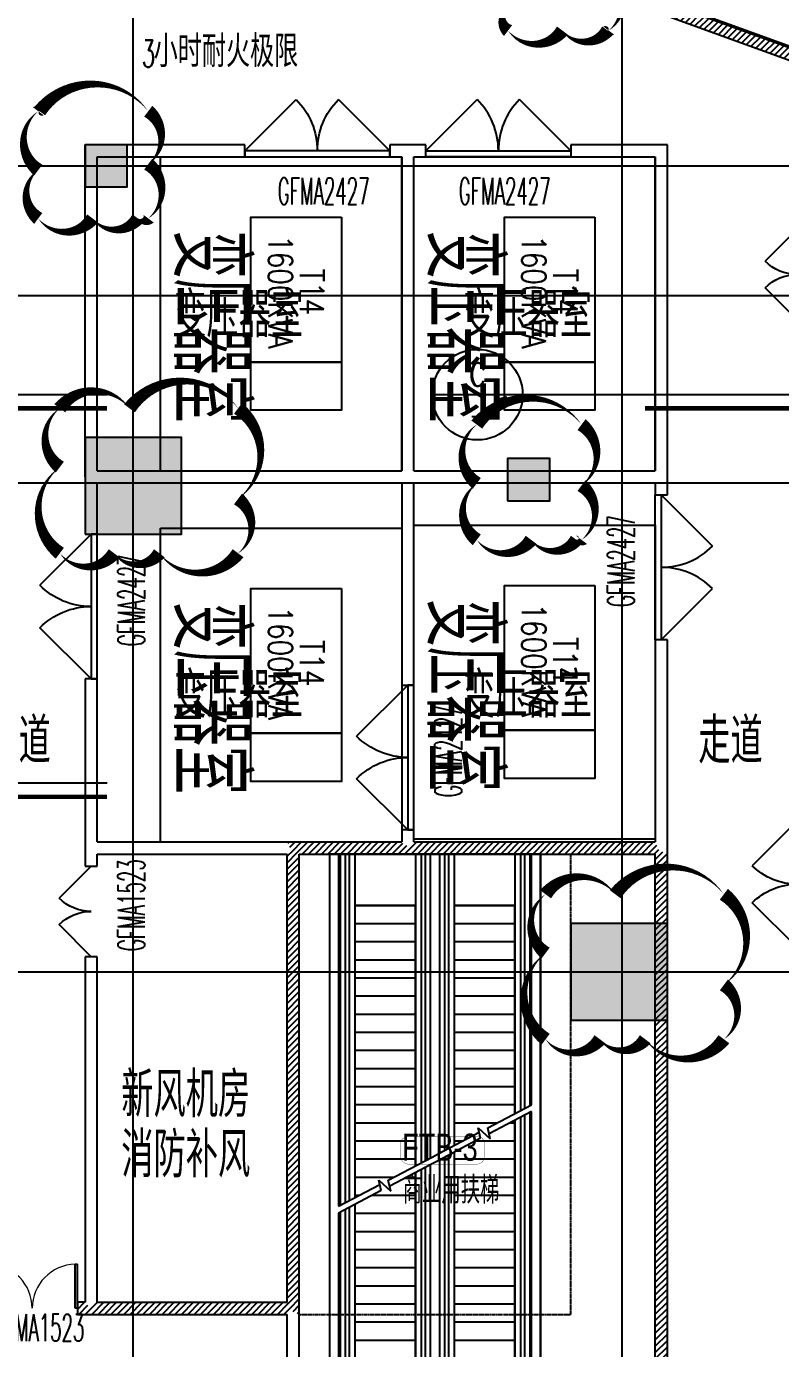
# Model space of a CAD drawing. Extents: x -12047294 to -5625356, y -1456591 to -622873.
# Drawn here: x -6019507 to -6007010, y -690815 to -668914 of the extents above; entities that cross this region are included whole.
import ezdxf
from ezdxf.enums import TextEntityAlignment as Align
from ezdxf.xclip import XClip

# ---------------------------------------------------------------- set-up
doc = ezdxf.new("R2010")
doc.units = 0
doc.header["$LTSCALE"] = 10
doc.header["$MEASUREMENT"] = 0
doc.header["$XCLIPFRAME"] = 2
for name, pattern in [('DASH', [0.35, 0.25, -0.1]), ('DASHDOT', [1, 0.5, -0.25, 0, -0.25]), ('DOTE', [2.42, 2, -0.2, 0.02, -0.2])]:
    doc.linetypes.add(name, pattern=pattern)
for name, color, linetype in [('A-COLUMN', 10, 'Continuous'), ('A-DIMIDEN', 211, 'Continuous'), ('A-DOORWIN', 151, 'Continuous'), ('A-FireH', 6, 'Continuous'), ('A-LINE', 4, 'Continuous'), ('A-TEXTDOOR', 181, 'Continuous'), ('A-TextNum', 211, 'Continuous'), ('A-TextRoom', 7, 'Continuous'), ('A-TEXTROOM-报建', 210, 'Continuous'), ('A-TK', 7, 'Continuous'), ('A-WALL', 2, 'Continuous'), ('A用地红线', 10, 'Continuous'), ('DIM_SYMB', 3, 'Continuous'), ('DOTE', 9, 'DOTE'), ('EPD-SYST-NOTE', 156, 'Continuous'), ('EPD-TEXT', 156, 'Continuous'), ('PUB_HATCH', 252, 'Continuous'), ('PUB_TEXT', 7, 'Continuous'), ('STAIR', 5, 'Continuous')]:
    doc.layers.add(name, color=color, linetype=linetype)
doc.layers.add('A-本次修改', color=6, linetype='Continuous', plot=False)
doc.styles.add('_TCH_DIM', font='tjromans.shx', dxfattribs={"width": 0.8, "bigfont": 'tjhztxt.shx'})
doc.styles.add('_TCH_LABEL', font='COMPLEX', dxfattribs={"bigfont": 'GBCBIG'})
doc.styles.add('_TCH_WINDOW', font='tjromans.shx', dxfattribs={"width": 0.7, "height": 3.5, "bigfont": 'tjhztxt.shx'})
doc.styles.add('CC', font='tj-romans1.shx', dxfattribs={"width": 0.6, "bigfont": 'tj-hztxt1.shx'})
doc.styles.add('HZ', font='tjromans.shx', dxfattribs={"width": 0.6, "bigfont": 'tjhztxt.shx'})
doc.styles.add('房间功能', font='tjromand.shx', dxfattribs={"width": 0.75, "bigfont": 'tjhts.shx'})
doc.styles.add('注解汉字', font='tjromans.shx', dxfattribs={"width": 0.75, "bigfont": 'tjhztxt.shx'})
pattern_1 = [(45, (0, 53.85), (-53.0330298, 53.0330298), [])]

# ---------------------------------------------------------------- blocks, each defined once
blk = doc.blocks.new('fsrfwRW354TG45')
at = {"layer": 'STAIR', "color": 6}
blk.add_line((1853987, -318403), (1872283, -325062), dxfattribs=at)
blk = doc.blocks.new('A$C2AD976AC')
at = {"layer": 'EPD-SYST-NOTE', "linetype": 'DASH'}
for p, q in [((0, 0), (5200, 0)), ((0, -4000), (0, 0)), ((5200, -4000), (5200, 0)), ((5200, -4000), (0, -4000))]:
    blk.add_line(p, q, dxfattribs=at)
at = {"layer": 'EPD-SYST-NOTE'}
for points in [[(1000, -1000), (3400, -1000), (3400, -2500), (1000, -2500)], [(3400, -1000), (4200, -1000), (4200, -2500), (3400, -2500)]]:
    blk.add_lwpolyline(points, close=True, dxfattribs=at)
at = {"layer": 'EPD-SYST-NOTE', "style": 'HZ', "width": 0.8}
for s, p in [('T14', (2239, -1491)), ('1600KVA', (2239, -2012))]:
    blk.add_text(s, height=400, dxfattribs=at).set_placement(p, align=Align.MIDDLE_CENTER)
at = {"layer": 'EPD-TEXT', "style": 'CC', "width": 0.7}
blk.add_text('变压器室', height=1200, rotation=0, dxfattribs=at).set_placement((1220, -3775))
blk = doc.blocks.new('A$C1C371651')
at = {"layer": 'DIM_SYMB'}
for points in [[(-2572, -6833, 0, 0, 0), (-2572, -1394, 120, 0, 0), (-2572, -944, 0, 0, 0)], [(-924, -944, 0, 0, 0), (-924, -5517, 120, 0, 0), (-924, -5967, 0, 0, 0)], [(-924, -6567, 0, 0, 0), (-924, -12006, 120, 0, 0), (-924, -12456, 0, 0, 0)], [(-2572, -12456, 0, 0, 0), (-2572, -7883, 120, 0, 0), (-2572, -7433, 0, 0, 0)]]:
    blk.add_lwpolyline(points, format="xyseb", dxfattribs=at)
at = {"layer": 'STAIR'}
for p, q in [((-1798, 0), (-3346, 0)), ((-3346, 0), (-3346, -7484)), ((-1798, -1480), (-1798, 0)), ((-150, 0), (-1698, 0)), ((-1698, -1480), (-1698, 0)), ((-150, -5804), (-150, 0)), ((-3231, -7423), (-3231, -944)), ((-3231, -944), (-3171, -944)), ((-3171, -944), (-3171, -7392)), ((-1973, -944), (-1913, -944)), ((-1973, -6762), (-1973, -944)), ((-1913, -944), (-1913, -6730)), ((-1583, -6557), (-1583, -944)), ((-1583, -944), (-1523, -944)), ((-1523, -944), (-1523, -6525)), ((-325, -944), (-265, -944)), ((-325, -5896), (-325, -944)), ((-265, -944), (-265, -5864)), ((-3317, -1480), (-3231, -1394)), ((-3317, -7468), (-3317, -1480)), ((-3072, -1467), (-3171, -1394)), ((-3072, -7339), (-3072, -1467)), ((-1973, -1394), (-2072, -1467)), ((-2072, -1467), (-2072, -6814)), ((-1913, -1394), (-1827, -1480)), ((-1827, -1480), (-1827, -6685)), ((-1827, -1480), (-1669, -1480)), ((-1669, -1480), (-1583, -1394)), ((-1669, -6602), (-1669, -1480)), ((-1424, -1467), (-1523, -1394)), ((-1424, -6473), (-1424, -1467)), ((-325, -1394), (-424, -1467)), ((-424, -1467), (-424, -5948)), ((-265, -1394), (-179, -1480)), ((-179, -1480), (-179, -5819)), ((-3072, -1600), (-2072, -1600)), ((-1424, -1600), (-424, -1600)), ((-3072, -7339), (-3072, -2500)), ((-3072, -2500), (-2072, -2500)), ((-2072, -2500), (-3072, -2500)), ((-2072, -6814), (-2072, -2500)), ((-1424, -6473), (-1424, -2500)), ((-1424, -2500), (-424, -2500)), ((-424, -2500), (-1424, -2500)), ((-424, -5948), (-424, -2500)), ((-3072, -2800), (-2072, -2800)), ((-1424, -2800), (-424, -2800)), ((-3072, -3100), (-2072, -3100)), ((-1424, -3100), (-424, -3100)), ((-3072, -3400), (-2072, -3400)), ((-1424, -3400), (-424, -3400)), ((-3072, -3700), (-2072, -3700)), ((-1424, -3700), (-424, -3700)), ((-3072, -4000), (-2072, -4000)), ((-1424, -4000), (-424, -4000)), ((-3072, -4300), (-2072, -4300)), ((-1424, -4300), (-424, -4300)), ((-3072, -4600), (-2072, -4600)), ((-1424, -4600), (-424, -4600)), ((-3072, -4900), (-2072, -4900)), ((-1424, -4900), (-424, -4900)), ((-3072, -5200), (-2072, -5200)), ((-1424, -5200), (-424, -5200)), ((-3072, -5500), (-2072, -5500)), ((-1424, -5500), (-424, -5500)), ((-3072, -5800), (-2072, -5800)), ((-1424, -5800), (-424, -5800)), ((-874, -6184), (-150, -5804)), ((-3072, -6100), (-2072, -6100)), ((-1424, -6100), (-714, -6100)), ((-150, -5916), (-851, -6285)), ((-499, -6100), (-424, -6100)), ((-424, -10900), (-424, -6061)), ((-424, -6061), (-424, -11933)), ((-325, -12456), (-325, -6008)), ((-265, -5977), (-265, -12456)), ((-179, -5932), (-179, -11920)), ((-150, -13400), (-150, -5916)), ((-1698, -6617), (-1015, -6258)), ((-992, -6359), (-1031, -6185)), ((-1031, -6185), (-832, -6366)), ((-832, -6366), (-874, -6184)), ((-3072, -6400), (-2072, -6400)), ((-992, -6359), (-1698, -6730)), ((-1424, -6400), (-1285, -6400)), ((-1070, -6400), (-424, -6400)), ((-3072, -6700), (-2072, -6700)), ((-2522, -7050), (-1798, -6670)), ((-1798, -6783), (-2499, -7151)), ((-1798, -6670), (-1698, -6617)), ((-1698, -6730), (-1798, -6783)), ((-1669, -11920), (-1669, -6715)), ((-1583, -12456), (-1583, -6670)), ((-1523, -6638), (-1523, -12456)), ((-1424, -10900), (-1424, -6586)), ((-1424, -11933), (-1424, -6586)), ((-1424, -6700), (-424, -6700)), ((-3072, -7000), (-2426, -7000)), ((-2211, -7000), (-2072, -7000)), ((-2072, -10900), (-2072, -6927)), ((-2072, -6927), (-2072, -11933)), ((-1973, -12456), (-1973, -6875)), ((-1913, -6843), (-1913, -12456)), ((-1827, -6798), (-1827, -11920)), ((-1424, -7000), (-424, -7000)), ((-3346, -7484), (-2663, -7124)), ((-2640, -7225), (-3346, -7596)), ((-2640, -7225), (-2679, -7051)), ((-2679, -7051), (-2480, -7232)), ((-2480, -7232), (-2522, -7050)), ((-3072, -7300), (-2997, -7300)), ((-2782, -7300), (-2072, -7300)), ((-1424, -7300), (-424, -7300)), ((-3346, -7596), (-3346, -13400)), ((-3317, -11920), (-3317, -7581)), ((-3231, -12456), (-3231, -7536)), ((-3171, -7504), (-3171, -12456)), ((-3072, -10900), (-3072, -7452)), ((-3072, -11933), (-3072, -7452)), ((-3072, -7600), (-2072, -7600)), ((-1424, -7600), (-424, -7600)), ((-3072, -7900), (-2072, -7900)), ((-1424, -7900), (-424, -7900)), ((-3072, -8200), (-2072, -8200)), ((-1424, -8200), (-424, -8200)), ((-3072, -8500), (-2072, -8500)), ((-1424, -8500), (-424, -8500)), ((-3072, -8800), (-2072, -8800)), ((-1424, -8800), (-424, -8800)), ((-3072, -9100), (-2072, -9100)), ((-1424, -9100), (-424, -9100)), ((-3072, -9400), (-2072, -9400)), ((-1424, -9400), (-424, -9400)), ((-3072, -9700), (-2072, -9700)), ((-1424, -9700), (-424, -9700)), ((-3072, -10000), (-2072, -10000)), ((-1424, -10000), (-424, -10000)), ((-3072, -10300), (-2072, -10300)), ((-1424, -10300), (-424, -10300)), ((-3072, -10600), (-2072, -10600)), ((-1424, -10600), (-424, -10600)), ((-3072, -10900), (-2072, -10900)), ((-2072, -10900), (-3072, -10900)), ((-1424, -10900), (-424, -10900)), ((-424, -10900), (-1424, -10900)), ((-3072, -11800), (-2072, -11800)), ((-1424, -11800), (-424, -11800)), ((-3231, -12006), (-3317, -11920)), ((-3171, -12006), (-3072, -11933)), ((-2072, -11933), (-1973, -12006)), ((-1827, -11920), (-1913, -12006)), ((-1827, -11920), (-1669, -11920)), ((-1798, -13400), (-1798, -11920)), ((-1698, -13400), (-1698, -11920)), ((-1583, -12006), (-1669, -11920)), ((-1523, -12006), (-1424, -11933)), ((-424, -11933), (-325, -12006)), ((-179, -11920), (-265, -12006)), ((-3171, -12456), (-3231, -12456)), ((-1913, -12456), (-1973, -12456)), ((-1523, -12456), (-1583, -12456)), ((-265, -12456), (-325, -12456)), ((-3346, -13400), (-1798, -13400)), ((-1698, -13400), (-150, -13400))]:
    blk.add_line(p, q, dxfattribs=at)
blk.add_lwpolyline([(-3498, 0), (2, 0), (2, -13400), (-3498, -13400)], close=True, dxfattribs=at)
at = {"layer": 'PUB_TEXT', "style": '_TCH_DIM', "width": 0.8}
for s, p in [('上', (-2759, -787)), ('下', (-1094, -787)), ('上', (-2759, -13138)), ('下', (-1094, -13138))]:
    blk.add_text(s, height=525, dxfattribs=at).set_placement(p)
blk = doc.blocks.new('$DorLib2D$00000116')
at = {"color": 0}
for p, q in [((-0.5, 0), (-0.1464, 0.3536)), ((0.5, 0), (0.1464, 0.3536))]:
    blk.add_line(p, q, dxfattribs=at)
for centre, start, end in [((-0.5, 0), 0, 45), ((0.5, 0), 135, 180)]:
    blk.add_arc(centre, 0.5, start, end, dxfattribs=at)
blk = doc.blocks.new('$DorLib2D$00000002')
for p, q in [((-0.5, 0), (-0.5, 0.4875)), ((-0.475, 0.4875), (-0.5, 0.4875)), ((-0.475, 0), (-0.475, 0.4875)), ((0.475, 0), (0.475, 0.4875)), ((0.475, 0.4875), (0.5, 0.4875)), ((0.5, 0), (0.5, 0.4875)), ((-0.5, 0), (-0.475, 0)), ((0.5, 0), (0.475, 0))]:
    blk.add_line(p, q)
at = {"lineweight": 13}
for centre, start, end in [((-0.4875, 0), 0, 88.53072), ((0.4875, 0), 91.46928, 180)]:
    blk.add_arc(centre, 0.4875, start, end, dxfattribs=at)
blk = doc.blocks.new('_FZH')
blk.add_lwpolyline([(-0.5, -0.5), (0.5, -0.5), (0.5, 0.5), (-0.5, 0.5)], close=True)
at = {"layer": 'PUB_HATCH'}
blk.add_solid([(-0.5, -0.5), (0.5, -0.5), (-0.5, 0.5), (0.5, 0.5)], dxfattribs=at)

msp = doc.modelspace()

# ---------------------------------------------------------------- hatches: boundary and pattern name
at = {"layer": 'A-FireH'}
h = msp.add_hatch(dxfattribs=at)
h.set_pattern_fill('普通砖', color=256, scale=30, style=0)
h.set_pattern_definition(pattern_1)
h.paths.add_polyline_path([(-6006769.5, -669444.4), (-6006836.1, -669278.2), (-6010833.2, -667823.4), (-6011039.9, -667890.1), (-6010868.4, -668023.4), (-6006836.1, -669491.1)])
h = msp.add_hatch(dxfattribs=at)
h.set_pattern_fill('普通砖', color=256, scale=30, style=0)
h.set_pattern_definition(pattern_1)
h.paths.add_polyline_path([(-6015119.5, -682556.8), (-6014986.1, -682623.4), (-6013286.1, -682623.4), (-6013219.5, -682490.1), (-6013286.1, -682423.4), (-6015186.1, -682423.4)])
h = msp.add_hatch(dxfattribs=at)
h.set_pattern_fill('普通砖', color=256, scale=30, style=0)
h.set_pattern_definition(pattern_1)
h.paths.add_polyline_path([(-6015119.5, -690181.8), (-6014986.1, -690248.4), (-6014986.1, -682623.4), (-6015119.5, -682556.8), (-6015186.1, -682623.4), (-6015186.1, -690048.4)])
h = msp.add_hatch(dxfattribs=at)
h.set_pattern_fill('普通砖', color=256, scale=30, style=0)
h.set_pattern_definition(pattern_1)
h.paths.add_polyline_path([(-6013219.5, -682490.1), (-6013286.1, -682623.4), (-6009086.1, -682623.4), (-6009019.5, -682556.8), (-6009086.1, -682423.4), (-6013086.1, -682423.4)])
h = msp.add_hatch(dxfattribs=at)
h.set_pattern_fill('普通砖', color=256, scale=30, style=0)
h.set_pattern_definition(pattern_1)
h.paths.add_polyline_path([(-6009019.5, -694906.8), (-6008886.1, -694973.4), (-6008886.1, -682623.4), (-6009019.5, -682556.8), (-6009086.1, -682623.4), (-6009086.1, -694773.4)])
h = msp.add_hatch(dxfattribs=at)
h.set_pattern_fill('普通砖', color=256, scale=30, style=0)
h.set_pattern_definition(pattern_1)
h.paths.add_polyline_path([(-6018536.1, -690048.4), (-6018661.2, -690048.4), (-6018661.2, -690248.4), (-6018536.1, -690248.4), (-6018469.5, -690115.1)])
h = msp.add_hatch(dxfattribs=at)
h.set_pattern_fill('普通砖', color=256, scale=30, style=0)
h.set_pattern_definition(pattern_1)
h.paths.add_polyline_path([(-6018469.5, -690115.1), (-6018536.1, -690248.4), (-6015186.1, -690248.4), (-6015119.5, -690181.8), (-6015186.1, -690048.4), (-6018336.1, -690048.4)])

# ---------------------------------------------------------------- linework, layer by layer
at = {"layer": 'A-DIMIDEN'}
for p, q in [((-6018171.5, -675014.2), (-6021887.4, -675014.2)), ((-6011283.9, -675014.2), (-6012783.9, -675014.2)), ((-6010154.8, -675014.2), (-6011283.9, -675014.2)), ((-6006438.8, -675014.2), (-6010154.8, -675014.2)), ((-6018171.5, -681449.6), (-6021887.4, -681449.6))]:
    msp.add_line(p, q, dxfattribs=at)
at = {"layer": 'A-DIMIDEN', "const_width": 75}
for points in [[(-6018171.5, -675239.2), (-6020987.2, -675239.2)], [(-6006438.8, -675239.2), (-6009254.5, -675239.2)], [(-6018171.5, -681674.6), (-6020987.2, -681674.6)]]:
    msp.add_lwpolyline(points, dxfattribs=at)
at = {"layer": 'A-DIMIDEN'}
msp.add_circle((-6012033.9, -675014.2), 750, dxfattribs=at)
at = {"layer": 'A-DOORWIN'}
for points in [[(-6015886.1, -671073.4), (-6013486.1, -671073.4), (-6013486.1, -670973.4), (-6015886.1, -670973.4)], [(-6010486.1, -671073.4), (-6012886.1, -671073.4), (-6012886.1, -670973.4), (-6010486.1, -670973.4)], [(-6018336.1, -679723.4), (-6018336.1, -677323.4), (-6018436.1, -677323.4), (-6018436.1, -679723.4)], [(-6013086.1, -682223.4), (-6013086.1, -679823.4), (-6013186.1, -679823.4), (-6013186.1, -682223.4)]]:
    msp.add_lwpolyline(points, close=True, dxfattribs=at)
at = {"layer": 'A-DOORWIN', "elevation": 0}
msp.add_lwpolyline([(-6009086.1, -679073.4), (-6009086.1, -676673.4), (-6008986.1, -676673.4), (-6008986.1, -679073.4)], close=True, dxfattribs=at)
at = {"layer": 'A-LINE', "linetype": 'DASH', "ltscale": 2}
msp.add_lwpolyline([(-6014986.1, -690248.4), (-6010486.1, -690248.4), (-6010486.1, -682623.4)], dxfattribs=at)
at = {"layer": 'A-TextNum', "const_width": 5}
msp.add_lwpolyline([(-6013172.3, -687297), (-6012045.6, -687297, -0.4142136), (-6011910.6, -687432), (-6011910.6, -687624.8, -0.4142136), (-6012045.6, -687759.8), (-6013172.3, -687759.8, -0.4142136), (-6013307.3, -687624.8), (-6013307.3, -687432, -0.4142136)], format="xyb", close=True, dxfattribs=at)
at = {"layer": 'A-WALL'}
for p, q in [((-6006836.1, -669278.2), (-6010833.2, -667823.4)), ((-6006836.1, -669491.1), (-6010868.4, -668023.4)), ((-6015886.1, -670873.4), (-6018536.1, -670873.4)), ((-6018536.1, -676373.4), (-6018536.1, -670873.4)), ((-6015886.1, -671073.4), (-6015886.1, -670873.4)), ((-6013286.1, -670873.4), (-6013486.1, -670873.4)), ((-6013486.1, -670873.4), (-6013486.1, -671073.4)), ((-6012886.1, -670873.4), (-6013286.1, -670873.4)), ((-6012886.1, -671073.4), (-6012886.1, -670873.4)), ((-6008886.1, -670873.4), (-6010486.1, -670873.4)), ((-6010486.1, -670873.4), (-6010486.1, -671073.4)), ((-6008886.1, -676373.4), (-6008886.1, -670873.4)), ((-6018336.1, -671073.4), (-6015886.1, -671073.4)), ((-6018336.1, -676273.4), (-6018336.1, -671073.4)), ((-6013486.1, -671073.4), (-6013286.1, -671073.4)), ((-6013286.1, -676273.4), (-6013286.1, -671073.4)), ((-6013086.1, -671073.4), (-6012886.1, -671073.4)), ((-6013086.1, -676273.4), (-6013086.1, -671073.4)), ((-6010486.1, -671073.4), (-6009086.1, -671073.4)), ((-6009086.1, -676273.4), (-6009086.1, -671073.4)), ((-6018336.1, -676273.4), (-6013286.1, -676273.4)), ((-6013086.1, -676273.4), (-6009086.1, -676273.4)), ((-6018536.1, -676373.4), (-6018536.1, -677323.4)), ((-6018336.1, -676473.4), (-6013286.1, -676473.4)), ((-6018336.1, -677323.4), (-6018336.1, -676473.4)), ((-6013286.1, -676473.4), (-6013286.1, -679823.4)), ((-6013086.1, -679823.4), (-6013086.1, -676473.4)), ((-6013086.1, -676473.4), (-6009086.1, -676473.4)), ((-6009086.1, -676473.4), (-6009086.1, -676673.4)), ((-6008886.1, -676673.4), (-6008886.1, -676373.4)), ((-6009086.1, -676673.4), (-6008886.1, -676673.4)), ((-6018536.1, -677323.4), (-6018336.1, -677323.4)), ((-6008886.1, -679073.4), (-6009086.1, -679073.4)), ((-6009086.1, -679073.4), (-6009086.1, -682423.4)), ((-6008886.1, -682623.4), (-6008886.1, -679073.4)), ((-6018336.1, -679723.4), (-6018536.1, -679723.4)), ((-6018536.1, -679723.4), (-6018536.1, -682623.4)), ((-6018336.1, -682423.4), (-6018336.1, -679723.4)), ((-6013286.1, -679823.4), (-6013086.1, -679823.4)), ((-6013086.1, -682223.4), (-6013286.1, -682223.4)), ((-6013286.1, -682223.4), (-6013286.1, -682423.4)), ((-6013086.1, -682423.4), (-6013086.1, -682223.4)), ((-6018536.1, -682623.4), (-6018536.1, -682823.4)), ((-6018336.1, -682423.4), (-6015186.1, -682423.4)), ((-6018336.1, -682823.4), (-6018336.1, -682623.4)), ((-6018336.1, -682623.4), (-6015186.1, -682623.4)), ((-6015186.1, -682423.4), (-6013286.1, -682423.4)), ((-6015186.1, -690048.4), (-6015186.1, -682623.4)), ((-6014986.1, -682623.4), (-6013286.1, -682623.4)), ((-6014986.1, -690248.4), (-6014986.1, -682623.4)), ((-6013286.1, -682623.4), (-6009086.1, -682623.4)), ((-6013086.1, -682423.4), (-6009086.1, -682423.4)), ((-6009086.1, -694773.4), (-6009086.1, -682623.4)), ((-6008886.1, -694973.4), (-6008886.1, -682623.4)), ((-6018536.1, -682823.4), (-6018336.1, -682823.4)), ((-6018336.1, -684323.4), (-6018536.1, -684323.4)), ((-6018536.1, -684323.4), (-6018536.1, -690048.4)), ((-6018336.1, -690048.4), (-6018336.1, -684323.4)), ((-6018536.1, -690048.4), (-6018661.2, -690048.4)), ((-6018661.2, -690048.4), (-6018661.2, -690248.4)), ((-6018336.1, -690048.4), (-6015186.1, -690048.4)), ((-6018661.2, -690248.4), (-6018536.1, -690248.4)), ((-6018536.1, -690248.4), (-6015186.1, -690248.4)), ((-6015186.1, -694973.4), (-6015186.1, -690248.4)), ((-6014986.1, -694773.4), (-6014986.1, -690248.4))]:
    msp.add_line(p, q, dxfattribs=at)
at = {"layer": 'A-本次修改', "color": 7}
msp.add_lwpolyline([(-6011525.4, -667616, 0, 225, 0.5), (-6011525.4, -668591, 0, 225, 0.5), (-6011525.4, -668982.6, 0, 225, 0.5), (-6010625.4, -668982.6, 0, 225, 0.5), (-6009875.4, -668982.6, 0, 225, 0.5), (-6009857.8, -668982.6, 0, 225, 0.5), (-6009857.8, -668082.6, 0, 225, 0.5), (-6009857.8, -667616, 0, 225, 0.5)], format="xyseb", close=True, dxfattribs=at)
at = {"layer": 'A-本次修改', "color": 3}
for points in [[(-6019310.5, -670319, 0, 225, 0.5), (-6019310.5, -671294, 0, 225, 0.5), (-6019310.5, -672095, 0, 225, 0.5), (-6018410.5, -672095, 0, 225, 0.5), (-6017660.5, -672095, 0, 225, 0.5), (-6017488, -672095, 0, 225, 0.5), (-6017488, -671195, 0, 225, 0.5), (-6017488, -670319, 0, 225, 0.5), (-6019288, -670319, 0, 225, 0.5)], [(-6018953.5, -675239.5, 0, 225, 0.5), (-6018953.5, -676214.5, 0, 225, 0.5), (-6018953.5, -677641, 0, 225, 0.5), (-6018053.5, -677641, 0, 225, 0.5), (-6017303.5, -677641, 0, 225, 0.5), (-6015999.5, -677641, 0, 225, 0.5), (-6015999.5, -676741, 0, 225, 0.5), (-6015999.5, -675239.5, 0, 225, 0.5), (-6017799.5, -675239.5, 0, 225, 0.5)], [(-6012044.2, -675509, 0, 225, 0.5), (-6012044.2, -676484, 0, 225, 0.5), (-6012044.2, -677418.5, 0, 225, 0.5), (-6011144.2, -677418.5, 0, 225, 0.5), (-6010394.2, -677418.5, 0, 225, 0.5), (-6010307.7, -677418.5, 0, 225, 0.5), (-6010307.7, -676518.5, 0, 225, 0.5), (-6010307.7, -675509, 0, 225, 0.5)], [(-6010903.5, -683289.5, 0, 225, 0.5), (-6010903.5, -684264.5, 0, 225, 0.5), (-6010903.5, -685691, 0, 225, 0.5), (-6010003.5, -685691, 0, 225, 0.5), (-6009253.5, -685691, 0, 225, 0.5), (-6007949.5, -685691, 0, 225, 0.5), (-6007949.5, -684791, 0, 225, 0.5), (-6007949.5, -683289.5, 0, 225, 0.5), (-6009749.5, -683289.5, 0, 225, 0.5)]]:
    msp.add_lwpolyline(points, format="xyseb", close=True, dxfattribs=at)
at = {"layer": 'A用地红线', "color": 14, "linetype": 'DASHDOT', "ltscale": 3, "const_width": 300, "elevation": -100}
msp.add_lwpolyline([(-6086536.7, -666374.4, -0.4142685), (-6078536.1, -658373.6), (-6011536.9, -658373.6, -0.4142223), (-5991536.1, -678373.5), (-5991536.9, -745373.9, -0.3336182), (-5997304.2, -753056.7, -0.0708226), (-5999536.8, -753373.6), (-6066536, -753373.5, -0.4142223), (-6086536.8, -733373.7), (-6086536.7, -666373.6)], format="xyb", close=True, dxfattribs=at)
at = {"layer": 'DOTE', "linetype": 'DOTE'}
for p, q in [((-6017736.1, -756448.6), (-6017736.1, -655372.8)), ((-6009636.1, -756448.6), (-6009636.1, -655372.8)), ((-6089538.8, -676473.4), (-5988539.2, -676473.4)), ((-6089538.8, -684573.4), (-5988539.2, -684573.4))]:
    msp.add_line(p, q, dxfattribs=at)
at = {"layer": 'DOTE'}
msp.add_line((-6089538.8, -671223.4), (-5988539.2, -671223.4), dxfattribs=at)
at = {"layer": 'DOTE', "color": 250, "linetype": 'DASH', "ltscale": 5}
msp.add_lwpolyline([(-6056536.1, -673373.4), (-6006536.1, -673373.4), (-6006536.1, -723273.4), (-6056536.1, -723273.4)], close=True, dxfattribs=at)

# ---------------------------------------------------------------- block references
ref = msp.add_blockref('fsrfwRW354TG45', (-7875759.6, -345411))
XClip(ref).set_block_clipping_path([(1838623.3819107385, -353893.498077731), (1884215.6221971577, -308572.9980777309)])
at = {"rotation": 270}
for p in [(-6013286.1, -671073.4), (-6009086.1, -671073.4), (-6013286.1, -677223.4), (-6009086.1, -677173.4)]:
    msp.add_blockref('A$C2AD976AC', p, dxfattribs=at)
ref = msp.add_blockref('A$C1C371651', (-6010988.1, -680973.4))
XClip(ref).set_block_clipping_path([(-3497.9999999991, -13400), (2, -1649.9999979901)])
at = {"layer": 'A-COLUMN'}
for p, xscale, yscale, zscale in [((-6018186.1, -671223.4), 700, 700, 700), ((-6017736.1, -676523.4), 1600, 1600, 1600), ((-6011186.1, -676423.4), 700, 700, 700), ((-6009686.1, -684573.4), 1600, 1600, 1600)]:
    msp.add_blockref('_FZH', p, dxfattribs=dict(at, xscale=xscale, yscale=yscale, zscale=zscale))
at = {"layer": 'A-DOORWIN'}
ref = msp.add_blockref('$DorLib2D$00000116', (-6014686.1, -670973.4), dxfattribs=dict(at, xscale=-2400, yscale=2400, zscale=-2400))
ref.add_attrib('A', 'GFMA2427', (-6015343.4, -671866.4), dxfattribs={"layer": 'A-TEXTDOOR', "height": 446.25, "style": '_TCH_WINDOW', "width": 0.494118})
ref = msp.add_blockref('$DorLib2D$00000116', (-6011686.1, -670973.4), dxfattribs=dict(at, xscale=2400, yscale=2400, zscale=2400))
ref.add_attrib('A', 'GFMA2427', (-6012343.4, -671866.4), dxfattribs={"layer": 'A-TEXTDOOR', "height": 446.25, "style": '_TCH_WINDOW', "width": 0.494118})
ref = msp.add_blockref('$DorLib2D$00000116', (-6006736.1, -673023.4), dxfattribs=dict(at, xscale=-1500, yscale=1500, zscale=-1500, rotation=90.00000000000841))
ref.add_attrib('A', 'GFMA1523', (-6005830.8, -673680.7), dxfattribs={"layer": 'A-TEXTDOOR', "height": 446.25, "rotation": 90, "style": '_TCH_WINDOW', "width": 0.494118})
ref = msp.add_blockref('$DorLib2D$00000116', (-6008986.1, -677873.4), dxfattribs=dict(at, xscale=-2400, yscale=-2400, zscale=-2400, rotation=90))
ref.add_attrib('A', 'GFMA2427', (-6009432.9, -678530.7), dxfattribs={"layer": 'A-TEXTDOOR', "height": 446.25, "rotation": 90, "style": '_TCH_WINDOW', "width": 0.494118})
ref = msp.add_blockref('$DorLib2D$00000116', (-6018436.1, -678523.4), dxfattribs=dict(at, xscale=-2400, yscale=2400, zscale=-2400, rotation=90))
ref.add_attrib('A', 'GFMA2427', (-6017543.2, -679180.7), dxfattribs={"layer": 'A-TEXTDOOR', "height": 446.25, "rotation": 90, "style": '_TCH_WINDOW', "width": 0.494118})
ref = msp.add_blockref('$DorLib2D$00000116', (-6013186.1, -681023.4), dxfattribs=dict(at, xscale=-2400, yscale=2400, zscale=-2400, rotation=90))
ref.add_attrib('A', 'GFMA2427', (-6012293.2, -681680.7), dxfattribs={"layer": 'A-TEXTDOOR', "height": 446.25, "rotation": 90, "style": '_TCH_WINDOW', "width": 0.494118})
ref = msp.add_blockref('$DorLib2D$00000116', (-6006736.1, -683123.4), dxfattribs=dict(at, xscale=-2100, yscale=2100, zscale=-2100, rotation=90))
ref.add_attrib('A', 'GFMA2123', (-6005843.2, -683780.7), dxfattribs={"layer": 'A-TEXTDOOR', "height": 446.25, "rotation": 90, "style": '_TCH_WINDOW', "width": 0.494118})
ref = msp.add_blockref('$DorLib2D$00000116', (-6018436.1, -683573.4), dxfattribs=dict(at, xscale=-1500, yscale=1500, zscale=-1500, rotation=89.99999999748069))
ref.add_attrib('A', 'GFMA1523', (-6017543.2, -684230.7), dxfattribs={"layer": 'A-TEXTDOOR', "height": 446.25, "rotation": 90, "style": '_TCH_WINDOW', "width": 0.494118})
ref = msp.add_blockref('$DorLib2D$00000002', (-6019411.2, -690148.4), dxfattribs=dict(at, xscale=1500, yscale=1500, zscale=1500))
ref.add_attrib('A', 'GFMA1523', (-6020068.4, -690691.4), dxfattribs={"layer": 'A-TEXTDOOR', "height": 446.25, "style": '_TCH_WINDOW', "width": 0.494118})

# ---------------------------------------------------------------- texts
at = {"layer": 'A-TextNum', "style": '房间功能', "width": 0.75}
msp.add_text('FTB-3', height=450, dxfattribs=at).set_placement((-6013282.3, -687704.4))
at = {"layer": 'A-TextRoom', "style": '注解汉字', "width": 0.75}
for s, p in [('变压器室', (-6017058.6, -674066.7, -500)), ('变压器室', (-6012272.1, -674066.7, -500)), ('变压器室', (-6017058.6, -680363.2, -500)), ('变压器室', (-6012272.1, -680363.2, -500)), ('走道', (-6020171, -681121.4)), ('走道', (-6008373.9, -681121.4)), ('新风机房', (-6017935.3, -686983.7, -500)), ('消防补风', (-6017935.3, -687979.7, -500))]:
    msp.add_text(s, height=750, dxfattribs=at).set_placement(p)
at = {"layer": 'A-TEXTROOM-报建', "style": '注解汉字', "width": 0.75}
msp.add_text('商业用扶梯', height=450, dxfattribs=at).set_placement((-6013272.4, -688414.6))
at = {"layer": 'A-TK', "style": '_TCH_DIM'}
for s, height, width, p in [('小时耐火极限', 525, 0.8, (-6017397.2, -669588)), ('3', 446.2, 0.564706, (-6017591.1, -669588))]:
    msp.add_text(s, height=height, dxfattribs=dict(at, width=width)).set_placement(p)
at = {"layer": 'A-TK', "style": '_TCH_LABEL'}
msp.add_text('C', height=389.1, dxfattribs=at).set_placement((-6012172.9, -674875), (-6011895, -674875), align=Align.FIT)
at = {"layer": 'A-TK', "style": '_TCH_LABEL', "width": 0.777778}
msp.add_text('-', height=391.5, dxfattribs=at).set_placement((-6012164.5, -675544.5), (-6011903.4, -675544.5), align=Align.FIT)

doc.saveas('drawing.dxf')
